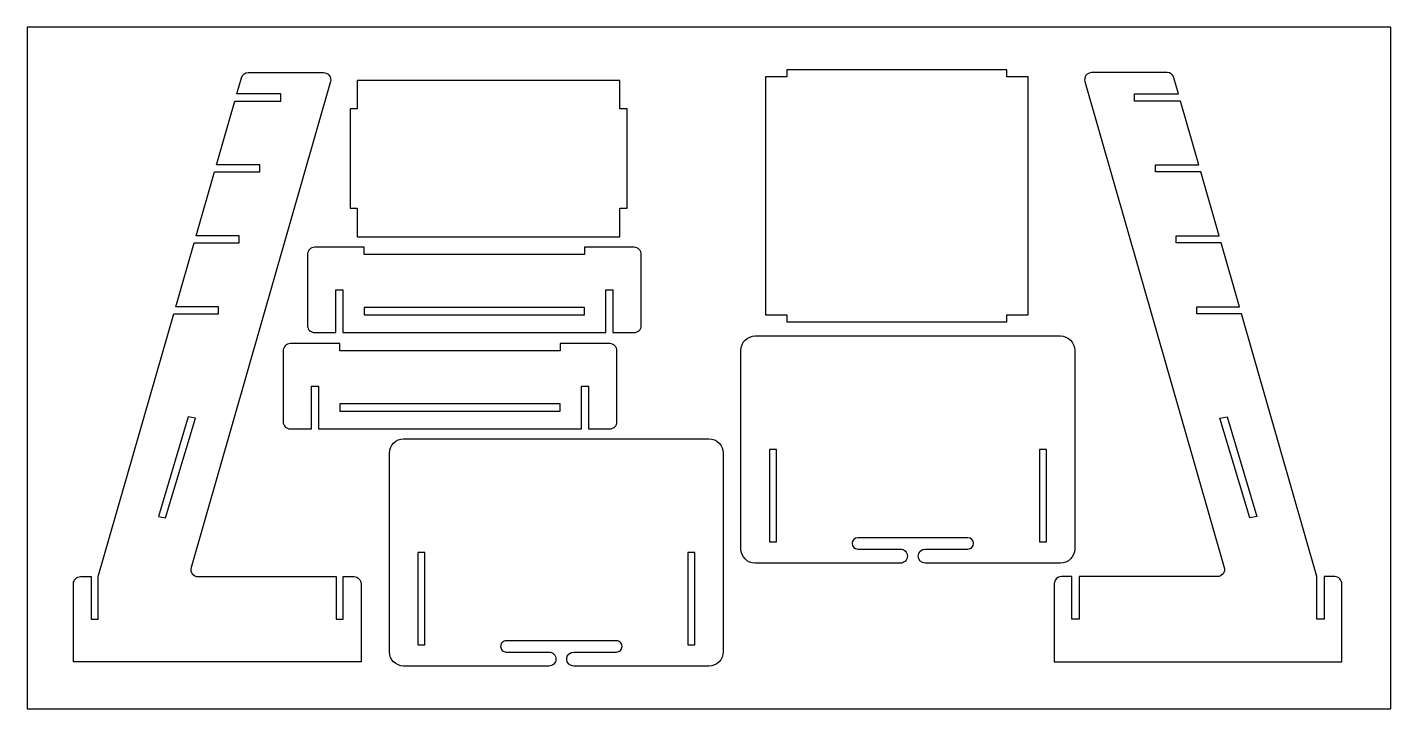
# Model space of a CAD drawing. Extents: x -48 to 48, y -24 to 24.
import ezdxf

# ---------------------------------------------------------------- set-up
doc = ezdxf.new("R2010")
doc.units = 0
doc.layers.get('0').update_dxf_attribs({"linetype": 'CONTINUOUS'})

msp = doc.modelspace()

# ---------------------------------------------------------------- linework, layer by layer
for points in [[(-48, 24), (-48, -24), (48, -24), (48, 24)], [(-25.272, 18.25), (-25.272, 11.25), (-24.772, 11.25), (-24.772, 9.25), (-6.272, 9.25), (-6.272, 11.25), (-5.772, 11.25), (-5.772, 18.25), (-6.272, 18.25), (-6.272, 20.25), (-24.772, 20.25), (-24.772, 18.25)], [(5.478, 3.75), (5.478, 3.25), (20.978, 3.25), (20.978, 3.75), (22.478, 3.75), (22.478, 20.5), (20.978, 20.5), (20.978, 21), (5.478, 21), (5.478, 20.5), (3.978, 20.5), (3.978, 3.75)], [(-24.272, 3.75), (-8.772, 3.75), (-8.772, 4.25), (-24.272, 4.25)], [(-25.983, -3.035), (-10.483, -3.035), (-10.483, -2.535), (-25.983, -2.535)], [(-36.668, -3.447), (-38.759, -10.463), (-38.257, -10.55), (-36.166, -3.535)], [(36.48, -3.447), (38.571, -10.463), (38.068, -10.55), (35.977, -3.535)], [(4.252, -5.745), (4.252, -12.245), (4.752, -12.245), (4.752, -5.745)], [(23.26, -5.745), (23.26, -12.245), (23.76, -12.245), (23.76, -5.745)], [(-20.498, -19.495), (-19.998, -19.495), (-19.998, -12.995), (-20.498, -12.995)], [(-1.49, -19.495), (-0.99, -19.495), (-0.99, -12.995), (-1.49, -12.995)]]:
    msp.add_lwpolyline(points, close=True)
for points in [[(-35.984, -14.694), (-26.247, -14.694), (-26.247, -17.694), (-25.747, -17.694), (-25.747, -14.694), (-24.997, -14.694, -0.414214), (-24.497, -15.194), (-24.497, -20.694), (-44.747, -20.694), (-44.747, -15.194, -0.414214), (-44.247, -14.694), (-43.497, -14.694), (-43.497, -17.694), (-42.997, -17.694), (-42.997, -14.694), (-37.692, 3.806), (-34.54, 3.806), (-34.54, 4.306), (-37.549, 4.306), (-36.259, 8.806), (-33.078, 8.806), (-33.078, 9.306), (-36.115, 9.306), (-34.825, 13.806), (-31.616, 13.806), (-31.616, 14.306), (-34.681, 14.306), (-33.391, 18.806), (-30.154, 18.806), (-30.154, 19.306), (-33.248, 19.306), (-32.921, 20.444, -0.334595), (-32.441, 20.806), (-27.131, 20.806, -0.498582), (-26.651, 20.169), (-36.464, -14.056, 0.498582)], [(35.795, -14.694), (26.058, -14.694), (26.058, -17.694), (25.558, -17.694), (25.558, -14.694), (24.808, -14.694, 0.414214), (24.308, -15.194), (24.308, -20.694), (44.558, -20.694), (44.558, -15.194, 0.414214), (44.058, -14.694), (43.308, -14.694), (43.308, -17.694), (42.808, -17.694), (42.808, -14.694), (37.504, 3.806), (34.351, 3.806), (34.351, 4.306), (37.36, 4.306), (36.07, 8.806), (32.889, 8.806), (32.889, 9.306), (35.926, 9.306), (34.636, 13.806), (31.427, 13.806), (31.427, 14.306), (34.493, 14.306), (33.202, 18.806), (29.966, 18.806), (29.966, 19.306), (33.059, 19.306), (32.733, 20.444, 0.334595), (32.252, 20.806), (26.942, 20.806, 0.498582), (26.462, 20.169), (36.275, -14.056, -0.498582)], [(-26.272, 2.5), (-26.272, 5.5), (-25.772, 5.5), (-25.772, 2.5), (-7.272, 2.5), (-7.272, 5.5), (-6.772, 5.5), (-6.772, 2.5), (-5.272, 2.5, 0.414214), (-4.772, 3), (-4.772, 8, 0.414214), (-5.272, 8.5), (-8.772, 8.5), (-8.772, 8), (-24.272, 8), (-24.272, 8.5), (-27.772, 8.5, 0.414214), (-28.272, 8), (-28.272, 3, 0.414214), (-27.772, 2.5)], [(10.478, -12.755), (13.478, -12.755, -0.414214), (13.973, -13.25, -0.414214), (13.478, -13.745), (3.249, -13.745, -0.414213), (2.249, -12.745), (2.249, 1.255, -0.414214), (3.249, 2.255), (24.749, 2.255, -0.414214), (25.749, 1.255), (25.749, -12.745, -0.414214), (24.749, -13.745), (15.228, -13.745, -0.999268), (15.228, -12.755), (18.228, -12.755, 1), (18.228, -11.96), (10.478, -11.96, 1)], [(-27.983, -4.285), (-27.983, -1.285), (-27.483, -1.285), (-27.483, -4.285), (-8.983, -4.285), (-8.983, -1.285), (-8.483, -1.285), (-8.483, -4.285), (-6.983, -4.285, 0.414214), (-6.483, -3.785), (-6.483, 1.215, 0.414214), (-6.983, 1.715), (-10.483, 1.715), (-10.483, 1.215), (-25.983, 1.215), (-25.983, 1.715), (-29.483, 1.715, 0.414214), (-29.983, 1.215), (-29.983, -3.785, 0.414214), (-29.483, -4.285)], [(-14.272, -20.005), (-11.272, -20.005, -0.414214), (-10.777, -20.5, -0.414214), (-11.272, -20.995), (-21.501, -20.995, -0.414213), (-22.501, -19.995), (-22.501, -5.995, -0.414214), (-21.501, -4.995), (-0.001, -4.995, -0.414214), (0.999, -5.995), (0.999, -19.995, -0.414214), (-0.001, -20.995), (-9.522, -20.995, -0.999268), (-9.522, -20.005), (-6.522, -20.005, 0.414214), (-6.124, -19.607, 0.414214), (-6.522, -19.21), (-14.272, -19.21, 0.414214), (-14.67, -19.607, 0.414214)]]:
    msp.add_lwpolyline(points, format="xyb", close=True)

doc.saveas('drawing.dxf')
